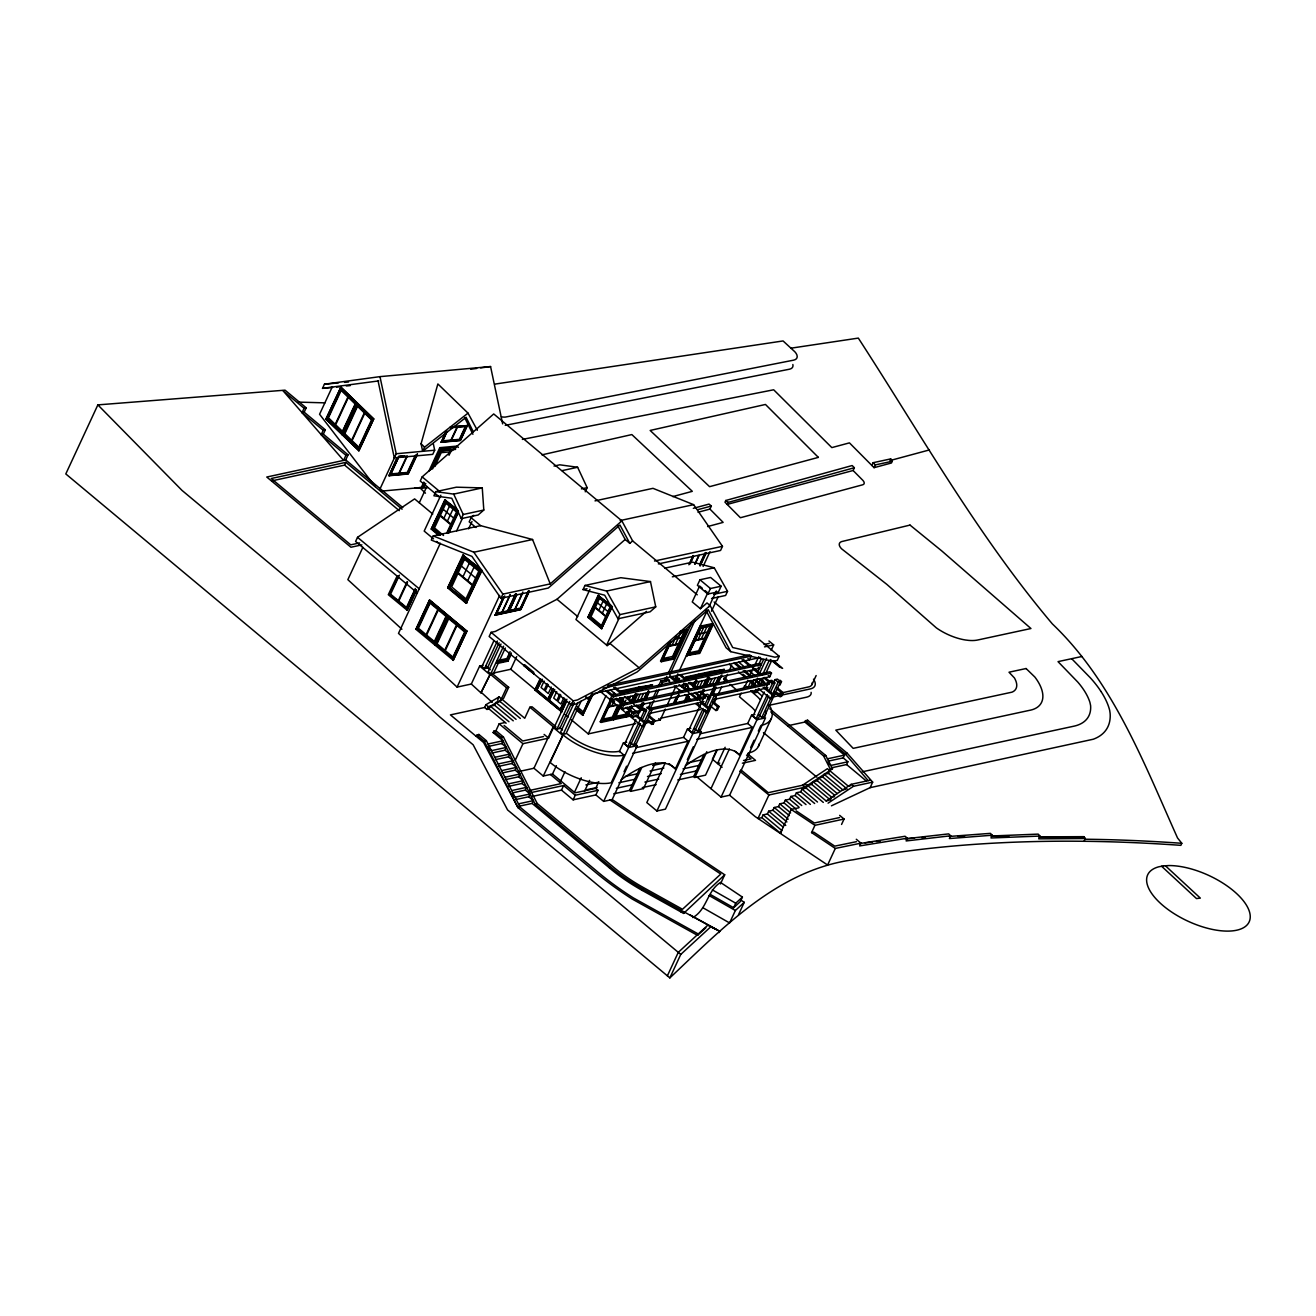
<?xml version="1.0" encoding="UTF-8"?>
<svg xmlns="http://www.w3.org/2000/svg" width="1316" height="1316" viewBox="0 0 1316 1316"><rect width="100%" height="100%" fill="white"/><g stroke="black" fill="none" stroke-linecap="round" stroke-linejoin="round"><path stroke-width="1.5" d="M473.217 431.664L466.094 417.287L422.666 451.322L421.071 443.772L437.866 383.943L468.019 413.142L477.33 430.266M306.2 407.812L304.078 408.273L302.055 412.632L304.177 412.171L306.2 407.812L285.046 390.161L97.861 404.884L65.8 473.941L669.86 977.903C722.517 928.273 777.69 869.925 853.262 859.743A1445.1 649.314 24.9 0 1 1180.847 845.349L1181.801 843.293L1177.54 837.963C1143.884 762.967 1113.106 681.82 1052.356 623.899C977.772 535.628 920.986 434.724 858.328 338.097L790.784 348.214M332.57 387.43L322.519 388.352L324.443 384.206L379.979 376.639L490.572 366.555L502.646 423.884M332.093 387.266L319.574 414.26L375.175 486.542M325.924 418.981L340.943 387.118L373.744 418.899L358.955 450.73L325.924 418.981L358.955 450.73M326.154 418.949L340.943 387.118M327.388 418.225L341.091 389.174L355.962 403.584L342.489 432.602L327.388 418.225L342.489 432.602M327.618 418.192L341.091 389.174M321.186 434.642L323.21 430.283L325.332 429.822L323.325 434.165L321.186 434.642L345.944 455.303L348.082 454.826L345.713 459.942L266.77 477.034L350.928 547.242L361.9 544.873M342.259 432.619L355.962 403.584M343.789 434.099L357.491 405.065L372.362 419.475L358.89 448.476L343.789 434.099L358.89 448.476M344.019 434.083L357.491 405.065M345.944 455.303L343.575 460.403L282.907 390.622L304.078 408.273M271.902 480.85L344.627 465.107L345.911 462.344L402.087 509.21M358.659 448.509L372.362 419.475M358.725 450.746L373.744 418.899M433.293 443.591L434.675 450.22L432.75 454.365L394.29 457.886L396.215 453.74L379.979 376.639M432.75 514.03L414.622 498.896L357.524 537.323L355.6 541.468L417.353 592.99M379.732 489.519L395.129 456.339M417.501 454.086L408.256 473.974L389.026 475.734L397.218 457.442M389.026 475.734L397.416 457.639M390.161 474.517L407.598 472.921L416.218 454.974L407.796 473.118L390.359 474.714L397.745 458.198M390.359 474.714L398.781 456.57L404.588 456.043M362.887 547.308L347.852 579.665L401.906 629.229M407.302 456.076L399.373 473.168L407.335 472.444L415.264 455.352M388.829 475.537L408.059 473.776L417.287 453.888M422.666 451.322L424.591 447.177L468.019 413.142M697.266 594.816L632.634 540.892L621.876 520.873L493.714 413.948L422.173 476.885L420.248 481.031L439.857 497.382M453.757 426.614L467.41 425.578L460.485 440.515L441.255 442.258L445.68 432.125M441.255 442.258L445.877 432.322M450.335 427.519L466.226 426.285L459.909 439.889L442.489 441.469L446.239 432.783M414.935 488.072L421.301 487.512L423.818 482.084M428.868 471.21L439.791 447.67L457.03 446.108L458.379 447.424M442.489 441.469L447.226 431.27M421.301 487.512L421.992 488.17L424.509 482.742M430.398 470.059L439.643 450.154L450.121 449.332M431.812 468.348L439.38 452.046M439.643 450.154L440.301 450.796L441.156 448.986L456.471 447.588M424.097 487.117L425.775 483.498M432.503 469.006L440.909 450.895L452.786 449.809M434.79 466.555L441.238 452.655L450.615 451.799L449.003 455.287M419.278 502.778L426.877 486.41M456.882 427.305L450.927 440.12L442.966 440.844M457.376 427.256L451.437 440.07L459.399 439.347L465.354 426.532M442.291 441.288L459.712 439.692L466.029 426.088M435.826 491.641L433.902 495.787L451.766 498.254L461.291 518.636L478.185 514.984L483.811 510.032L482.265 487.907L456.422 487.183L435.826 491.641L453.691 494.109L482.265 487.907M416.514 589.946L407.105 610.213L388.302 594.7L397.021 576.227M441.057 442.061L460.287 440.317L467.213 425.397M415.231 590.111L406.545 608.469L389.651 594.371L398.337 576.03M399.406 575.174L390.589 594.174L398.304 600.606L407.121 581.623M440.844 495.227L424.196 531.088L433.523 538.853M438.787 535.398L431.237 529.098L444.808 499.85L457.573 509.769M431.237 529.098L445.499 499.702M407.598 582.017L398.781 601.017L406.512 607.449L415.33 588.466M440.038 535.036L432.355 528.637L445.104 501.149L456.553 509.966M432.355 528.637L445.811 501.001M500.952 598.286L502.876 594.141L550.236 583.893L532.569 539.511L480.636 525.66L433.211 535.925L431.286 540.07L471.918 556.372L500.952 598.286L548.311 588.038L619.951 525.018L629.821 543.376L632.634 540.892M443.87 518.274L449.48 506.166M406.545 608.469L415.05 590.16M447.374 521.202L453 509.095M416.349 589.979L407.105 610.213M440.334 543.245L398.501 633.374L457.096 687.1L471.325 684.024L479.649 666.077L482.972 665.353M446.634 533.276L450.648 524.623L440.136 515.856L434.51 527.946L443.525 535.48M447.193 533.375L458.083 511.25M447.884 533.227L457.228 513.075M448.213 533.112L458.396 511.184L444.808 499.85M448.904 532.964L458.248 512.862M461.291 518.636L463.216 514.49L453.691 494.109M456.652 530.809L462.475 518.257M453.346 660.352L415.889 629.278L429.46 600.047L466.917 631.104L453.181 660.385L466.917 631.104M416.07 629.245L429.641 599.997L466.752 631.137M417.402 628.637L429.954 601.938L417.402 628.637L434.477 642.685L446.848 616.036L429.773 601.971M473.842 515.296L471.112 517.714L469.187 521.86L475.981 527.535M468.611 528.802L471.983 521.531M462.887 555.122L482.067 570.387L466.177 603.304L447.687 587.874L462.887 555.122L480.521 569.104M447.687 587.874L463.577 554.974M449.101 587.495L464.087 556.569L480.784 570.502L466.489 601.28L449.101 587.495L466.489 601.28M449.792 587.347L464.087 556.569M462.969 576.786L469.253 563.232M467.739 580.767L474.023 567.212M465.798 601.428L480.784 570.502M466.177 603.304L481.376 570.552M453.115 658.247L465.486 631.581L448.427 617.533L436.04 644.182L452.934 658.28L465.486 631.581M457.096 687.1L499.636 595.441M529.361 591.229L520.807 609.653L495.211 615.197L503.567 596.609M495.211 615.197L503.765 596.773M515.543 595.029L507.894 611.512L496.296 614.013L503.765 597.382M496.296 614.013L504.719 595.951M617.977 526.137L625.166 539.478L556.981 599.274L495.359 631.417L491.082 632.338L489.157 636.483L571.292 705.014L575.553 704.093L637.191 671.933L708.189 609.67L730.791 651.683L773.002 661.339L777.279 660.418L779.204 656.273L714.111 601.971M510.016 594.799L502.005 612.055L496.708 613.207M510.361 594.733L502.334 611.989L507.647 610.838L515.658 593.582M493.928 640.695L481.952 666.505L484.535 668.66L487.381 668.051L499.109 642.784M496.099 613.865L507.713 611.348L515.362 594.865M516.365 593.845L508.009 612.417L516.563 593.993M528.358 592.249L520.692 608.732L509.095 611.249L516.563 594.602M509.095 611.249L516.744 594.766M484.535 668.66L497.382 641.007M522.83 592.019L514.803 609.292L509.506 610.443M522.353 593.68L515.148 609.226L520.445 608.074L528.456 590.802M501.001 644.034L488.17 671.686L490.753 673.841L494.52 673.233M471.325 684.024L480.932 692.841L490.243 674.17L506.578 687.774L508.7 687.314L503.567 698.368L490.342 706.215L489.059 708.979L486.92 709.439L484.601 707.482L450.45 714.884L483.597 742.52L518.01 807.662L593.154 870.353A206.003 92.564 24.9 0 0 632.124 898.993L697.036 935.084L678.283 952.34L667.376 975.83M508.914 611.085L520.511 608.584L528.16 592.085M480.932 692.841L490.243 674.17M490.753 673.841L503.584 646.189M495.013 615.033L520.626 609.489L529.18 591.065M493.599 673.233L505.328 647.966M510.098 651.634L506.89 658.543L497.251 660.632M484.601 707.482L485.884 704.734L499.109 696.888L524.739 718.273L529.871 707.218L532.009 706.758L555.829 726.629L552.983 727.238L533.951 768.248L518.619 771.571M497.744 661.668L507.104 659.629L509.654 654.134M585.242 491.806L587.166 487.66L577.625 467.262L559.777 464.811L554.02 466.061M509.785 655.023L507.236 660.517L507.992 661.142L511.398 653.838M498.501 662.293L507.861 660.27L511.266 652.933M486.92 709.439L488.203 706.676L494.602 705.277L513.256 720.839M476.079 736.269L478.86 734.427L486.361 740.678L520.149 807.202L595.293 869.892A185.523 83.369 24.9 0 0 633.325 897.89L698.237 933.965L707.844 925.148L719.72 931.218L719.079 932.6M478.218 735.808L478.86 734.427M493.187 673.085L510.789 669.268L516.695 656.569M494.602 705.277L495.885 702.514L500.162 701.592L520.346 718.454M497.58 700.211L499.109 696.888M500.162 701.592L506.578 687.774M486.772 746.764L501.709 743.54L502.992 740.776L493.155 732.568L493.796 731.186L495.935 730.725L503.436 736.993L537.208 803.5L612.351 866.191A102.78 46.175 24.9 0 0 644.133 887.955L682.494 909.274L720.757 874.054L610.015 800.013M505.048 722.533L499.142 723.816L495.293 732.107L493.155 732.568M492.02 753.015L505.081 750.186L506.364 747.422L501.709 743.54M561.718 711.759L534.872 690.11L539.922 679.221M540.629 679.072L534.872 690.11M583.037 589.601L584.962 585.455L620.79 577.691L650.482 581.573L655.746 606.857L650.104 611.808L617.994 618.767L604.686 595.21L583.037 589.601L587.051 588.729M553.51 688.564L547.752 699.586L536.648 690.324L541.699 679.451M536.648 690.324L542.406 679.286M495.392 759.677L508.47 756.848L509.753 754.084L505.081 750.186M544.084 681.063L541.09 687.511L544.166 690.077L547.16 683.629M589.963 589.354L575.964 619.523L606.627 645.12L609.9 643.409L639.115 667.788L710.114 605.524L707.005 602.942L700.408 608.716L692.249 601.922L699.619 586.031L702.349 588.301M548.213 684.517L545.219 690.966L548.295 693.532L551.289 687.084M498.764 766.323L511.842 763.494L513.125 760.73L508.47 756.848M515.263 760.27L522.945 743.688L548.558 738.144L553.691 727.09L529.871 707.218M547.752 699.586L552.802 688.712M502.153 772.969L515.214 770.14L516.497 767.376L511.842 763.494M565.008 700.655L560.09 709.883L548.969 700.606L554.02 689.732M598.106 595.441L612.401 606.627L601.527 628.703L587.923 617.369L598.106 595.441L610.887 605.36M548.969 700.606L554.743 689.584M587.923 617.369L598.796 595.293M588.943 617.155L599.191 596.395L588.943 617.155L601.905 627.255L611.479 606.643L598.5 596.559M556.717 691.607L553.723 698.056L556.8 700.622L559.793 694.174M505.525 779.631L518.603 776.802L519.886 774.038L515.214 770.14M598.846 610.279L603.057 601.198M560.846 695.045L557.852 701.494L560.929 704.06L563.922 697.612M508.897 786.277L521.975 783.448L523.258 780.684L518.603 776.802M602.35 613.19L606.561 604.126M560.09 709.883L565.14 698.993M561.011 711.907L566.9 699.224M566.374 701.132L554.398 726.942L556.981 729.097L559.826 728.488L571.555 703.221M512.286 792.923L525.347 790.094L526.63 787.33L521.975 783.448M562.574 709.949L565.929 702.695M601.215 627.403L610.788 606.791M601.527 628.703L611.71 606.775M556.981 729.097L569.828 701.444M571.292 705.014L573.217 700.869L577.477 699.947L639.115 667.788M515.658 799.585L528.736 796.756L530.019 793.992L525.347 790.094M574.302 702.629L560.6 732.124L563.199 734.279L566.045 733.67L581.129 701.181M533.951 768.248L543.261 776.029L563.018 734.871A46.603 20.941 24.9 0 0 624.047 755.154L611.216 782.773A46.603 20.941 24.9 0 1 550.187 762.507L563.018 734.871M563.199 734.279L577.74 702.941M519.03 806.231L532.108 803.402L533.391 800.638L528.736 796.756M617.994 618.767L619.918 614.621L655.746 606.857M606.627 645.12L618.981 618.504M543.261 776.029L552.506 774.022L556.388 765.665M591.262 694.782L589.157 699.306L586.525 697.118M576.54 708.765L582.675 713.881L592.035 693.729M575.421 709.225L582.708 715.295L592.891 693.368M582.708 715.295L592.726 695.045M559.958 782.51L564.975 771.686M561.488 790.11L563.61 785.52L575.256 795.242L598.023 790.324L595.885 794.913L573.134 799.832L561.488 790.11L531.467 796.608M571.226 719.688L588.268 733.9L605.952 695.802M612.088 695.358L613.634 696.658L761.388 664.662L759.842 663.379L612.088 695.358L610.377 699.043L611.924 700.342L759.677 668.347L758.131 667.064M619.392 706.922L613.453 719.72L601.017 722.418L600.26 721.777L610.443 699.849M612.137 696.197L613.832 692.529L614.588 693.17M612.285 699.29L602.086 721.267L601.33 720.642L611.529 698.664M601.017 722.418L612.039 698.648M611.924 700.342L613.634 696.658M611.775 705.902L613.881 701.362M574.533 792.166L581.228 777.756M573.134 799.832L575.256 795.242M619.606 701.494L621.004 698.467M601.33 720.642L612.565 718.207L618.52 705.376M620.231 701.724L621.925 698.056M623.62 694.387L625.33 690.736L626.087 691.361L622.336 692.167M698.039 512.269L709.933 509.078L711.347 506.035L709.011 504.094L693.318 508.321M617.796 708.123L612.697 719.079L613.453 719.72M620.346 702.629L622.04 698.977M618.158 708.041L613.059 719.013L613.815 719.638L626.268 716.94L627.962 713.288M620.691 702.563L622.386 698.911M600.26 721.777L613.322 718.832L622.682 698.681M623.389 700.178L614.885 718.503L614.128 717.862L618.388 708.715M621.103 703.27L622.797 699.619M613.815 719.638L619.754 706.84M621.448 703.188L623.471 699.29M622.172 703.78L620.478 707.465L622.024 708.765L769.778 676.769L771.489 673.101L769.942 671.802L622.172 703.78L623.735 705.08L771.489 673.101M622.024 708.765L623.735 705.08M625.988 700.112L624.574 703.139L621.366 703.83M688.877 564.778L693.154 555.566M689.913 563.1L693.335 555.73M689.929 563.659L693.335 556.339M584.485 791.426L589.617 780.372M690.127 563.824L693.532 556.487M629.196 699.421L630.594 696.394M631.006 701.741L633.818 695.687M694.799 564.12L698.796 555.484M695.128 564.038L699.125 555.401M614.128 717.862L625.38 715.443L627.074 711.775M631.318 702.612L635.579 693.45M627.206 712.663L625.511 716.315L626.268 716.94M633.144 699.865L635.694 694.387M637.388 690.719L639.082 687.067L640.448 688.252L651.683 685.817L650.927 685.192M632.651 701.609L636.039 694.305M637.734 690.653L639.444 686.985L652.637 684.929L619.918 692.019M725.79 500.475L724.984 502.202L740.398 517.731L862.786 484.765A5.511 2.912 29 0 0 862.77 480.258L853.097 470.503L727.189 504.423L728.126 502.416L854.38 467.739L852.176 465.535L725.79 500.475L728.126 502.416M614.835 718.618L626.136 716.068L630.38 706.906M632.93 701.412L636.335 694.091M633.736 700.441L635.431 696.773M629.657 709.637L631.351 705.985M633.045 702.316L636.45 695.013M625.857 716.233L626.613 716.875L628.324 713.206M629.92 710.212L631.713 705.902M633.407 702.25L636.977 695.013M631.943 706.577L627.683 715.723L626.926 715.098M633.638 702.909L637.898 693.746M552.506 774.022L575.059 792.841L595.687 788.383L598.796 781.688M699.619 564.613L705.228 552.539M699.832 564.811L704.932 553.822M700.03 564.975L705.129 553.97M637.388 700.359L640.201 694.305M699.964 565.699L705.952 552.802M646.255 709.192L632.272 712.219L630.561 715.888L632.124 717.187L638.112 715.888M700.161 565.847L706.149 552.95M632.124 717.187L633.835 713.502L639.823 712.203M640.596 699.668L643.409 693.614M703.122 566.439L710.015 551.601M669.021 642.817L660.533 661.093L661.29 661.734L673.743 659.036L687.314 629.788L683.004 629.936M668.413 645.301L661.603 659.958L673.611 658.165L686.36 630.677L685.603 630.051L672.854 657.523M619.293 751.732L623.373 742.931L626.729 742.208M639.56 708.123L641.978 702.941M646.617 692.923L643.804 698.977L634.18 701.066M661.29 661.734L670.963 641.385M639.872 708.995L642.422 703.501M644.133 699.832L648.377 690.686M670.864 642.274L662.359 660.599L673.611 658.165M699.964 579.764L697.398 585.291L707.876 594.042L718.552 591.739L721.119 586.212L710.624 577.461L699.964 579.764L710.443 588.515L721.119 586.212M640.859 708.057L643.392 702.58M645.103 698.928L648.492 691.607M635.891 719.753L624.689 743.869L627.798 746.468L630.167 745.958L640.514 723.701M637.602 716.052L641.057 708.633L643.425 708.123L646.534 710.706L642.224 719.984M641.484 707.794L643.179 704.142M645.728 698.631L649.133 691.311M641.616 708.682L644.149 703.205M645.86 699.553L649.249 692.232M672.065 645.235L676.276 636.154M627.798 746.468L644.166 711.216L646.534 710.706M675.273 644.527L680.898 632.437L684.106 631.729L678.48 643.837L668.841 645.926M603.666 801.395L628.67 747.504L637.207 745.662L612.203 799.536L603.666 801.395L595.885 794.913M595.013 500.886L652.983 488.335L693.614 504.653L722.484 546.321L720.559 550.466L658.362 563.922M648.344 707.959L650.861 702.563M652.522 698.961L656.7 689.979M658.362 686.376L660.879 680.981L665.139 680.059L666.686 681.359L662.425 682.28L660.879 680.981M686.557 629.163L672.986 658.411L673.743 659.036M649.907 709.258L654.085 700.26M655.746 696.658L659.086 689.469M660.764 685.883L662.425 682.28M630.38 742.652L633.49 745.234L642.093 726.679M600.951 692.002L642.274 726.465L649.857 709.982L705.705 697.941M636.22 714.818L645.399 722.484L643.688 726.169L642.274 726.465M665.139 680.059L666.85 676.358M668.577 672.657L691.772 622.682M624.031 771.719L626.597 766.192M670.124 673.957L695.045 620.264M700.408 608.716L707.778 592.842L705.063 590.571M707.876 594.042L710.443 588.515M651.749 724.409L653.46 720.74L654.891 720.428L653.18 724.113L651.749 724.409L647.159 720.592M673.71 678.118L675.273 679.418L677.855 673.858M679.566 670.157L707.103 610.838L705.557 609.538M709.028 606.692L716.315 590.999M686.541 655.467L700.112 626.235L712.565 623.537L713.321 624.162L699.75 653.41L686.541 655.467L699.619 652.522L712.367 625.051L711.611 624.426L698.862 651.897L687.61 654.332L688.367 654.957L701.132 627.485L712.367 625.051M690.16 648.837L696.115 636.006M697.809 632.354L700.375 626.86L713.321 624.162M687.297 656.108L700.869 626.86L700.112 626.235M698.368 632.733L700.474 628.193L710.114 626.103L704.488 638.211L694.848 640.3L697.661 634.246L707.301 632.157M645.12 723.224L660.303 719.934L665.32 709.127M666.982 705.524L676.194 685.702M677.872 682.099L679.533 678.497L675.273 679.418M698.072 639.592L703.682 627.502M711.479 611.249L718.075 597.053M613.733 793.811L629.542 790.39L639.79 768.281M701.28 638.902L706.889 626.794M629.542 790.39L630.693 791.36L641.813 767.409M673.792 702.58L676.342 697.085M678.036 693.433L679.73 689.781M674.022 703.254L677.411 695.934M674.549 703.205L677.937 695.884M682.182 686.755L683.876 683.103M674.549 703.649L678.562 695.013M674.779 703.895L679.023 694.733M682.428 687.396L684.123 683.744M698.993 652.769L712.565 623.537M664.712 568.183L692.578 562.146L714.226 567.772L727.534 591.312L725.61 595.457L711.561 598.5M684.32 688.844L686.426 684.304M688.235 686.639L686.837 689.65L690.045 688.959M630.693 791.36L643.508 788.58L655.467 762.803M687.396 694.651L684.188 701.56L676.473 703.237M684.402 702.662L687.807 695.325M695.457 678.842L697.167 675.174L697.924 675.799L685.916 677.608L724.474 669.383L711.282 671.44L709.571 675.092M685.389 701.708L687.939 696.213M693.022 685.258L694.716 681.606M685.751 701.625L687.445 697.974M693.384 685.175L695.078 681.524M686.014 701.461L688.564 695.95M692.825 686.804L695.374 681.31M687.001 700.507L688.696 696.855M693.614 685.833L696.329 680.405M687.347 700.425L689.041 696.773M694.141 685.817L696.69 680.323M712.861 927.632L684.797 912.301L683.596 913.403L642.29 890.438A109.425 49.169 24.9 0 1 609.588 868.034L610.229 866.652L535.086 803.961L501.297 737.454L493.796 731.186M688.959 697.431L687.363 700.885L691.213 700.046M693.91 686.771L696.016 682.231M687.577 701.115L689.271 697.447M694.371 686.459L696.937 680.964M699.224 681.524L696.427 687.577L702.843 686.195L705.656 680.142M699.635 686.886L702.448 680.833M665.222 762.918L646.814 802.563L656.914 810.985L665.452 809.143L701.362 731.762L698.648 729.492M696.986 698.796L698.599 695.341M703.172 687.051L709.966 672.41L710.722 673.035L699.487 675.47L698.122 674.285L685.669 676.983L686.426 677.608M704.126 686.146L705.837 682.478M709.225 675.174L710.92 671.522L712.285 672.69L723.52 670.255L722.764 669.63L721.069 673.298M704.488 686.064L706.182 682.412M698.812 698.681L703.073 689.518M704.767 685.85L708.173 678.53M704.883 686.771L709.127 677.625M701.757 694.651L704.175 689.469M705.244 686.689L709.489 677.559M702.086 694.683L703.78 691.015M706.33 685.521L709.735 678.201M635.875 747.685L683.547 737.371L687.396 729.08L690.801 728.34M709.225 684.813L712.038 678.76M712.433 684.106L715.246 678.069M706.379 706.1L710.689 696.822L707.58 694.223L705.212 694.733L688.844 729.985L691.953 732.584L703.155 708.469M704.866 704.751L708.321 697.332L710.689 696.822M621.185 779.829A79.223 36.141 -50.2 0 1 675.371 768.889L688.202 741.253L683.547 737.371M708.321 699.076L715.41 683.925L705.771 686.014M718.454 677.362L715.641 683.415L706.018 685.504M656.914 810.985L692.825 733.621L701.362 731.762M710.87 695.276L714.259 687.955M715.97 684.287L719.375 676.967M704.669 709.801L694.322 732.058L691.953 732.584M711.841 694.338L714.391 688.844M716.94 683.366L719.474 677.888M712.466 694.075L715.871 686.755M717.582 683.086L720.971 675.766M712.598 694.963L716.003 687.659M717.697 683.991L721.941 674.861M694.535 728.751L697.644 731.351L714.012 696.098L769.613 684.106M695.703 703.649L706.429 712.581L707.844 712.269L709.554 708.584L691.196 693.269M687.33 759.677L693.318 746.781M713.996 703.418L716.529 697.974M718.207 694.355L721.579 687.1M724.096 681.655L727.468 674.401M729.146 670.765L731.68 665.32M715.904 710.525L717.615 706.84L719.046 706.528L717.335 710.212L715.904 710.525L709.785 705.425M703.945 754.397L693.697 776.489L677.789 779.944M642.29 890.438L642.932 889.057A109.425 49.169 24.9 0 1 610.229 866.652M607.827 685.521L749.594 654.825L751.14 656.108L749.429 659.793L747.883 658.51M693.548 776.522L694.848 777.476L706.824 751.683M741.171 693.121L739.46 696.806L752.11 707.597A39.776 17.865 24.9 0 1 754.973 710.656M742.882 689.436L744.593 685.768M747.833 680.191L745.317 685.603L747.899 687.774L751.255 680.553M749.495 676.589L752.012 671.16M754.529 665.748L758.723 656.733M716.595 750.219L712.4 759.217L722.089 767.31M717.236 749.923L705.524 775.157L694.716 777.493M758.789 664.3L761.306 658.888M750.745 687.149L753.311 681.622M757.588 672.41L763.593 659.497M853.097 470.503L854.38 467.739M725.132 747.274L717.582 763.543L719.72 763.083M753.196 687.182L757.391 678.151M759.069 674.549L766.603 658.296M771.094 650.433L773.66 644.906L768.955 640.991M751.518 690.785L754.117 692.956L755.795 689.337M758.312 683.925L759.99 680.323M762.49 674.911L769.202 660.467M710.969 788.662L729.377 749.018M758.674 688.646L756.963 692.331L754.117 692.956M760.385 684.962L762.951 679.434M765.517 673.907L771.505 660.994M700.03 733.802L747.702 723.471L751.551 715.197L754.907 714.456M764.201 691.986L752.999 716.101L756.108 718.684L758.477 718.174L768.824 695.917M765.912 688.268L769.366 680.849L771.735 680.339L774.844 682.922L770.534 692.2M871.866 465.453L873.15 462.689L890.718 458.906L892.264 461.258L891.458 462.985L874.071 467.674L849.445 442.867L831.827 447.605L773.676 389.783L522.37 439.412M756.108 718.684L767.31 694.568M769.021 690.867L772.476 683.448L774.844 682.922M685.34 765.945A79.223 36.141 -50.2 0 1 739.526 755.006L752.357 727.37L747.702 723.471M773.331 683.333L775.058 679.615L777.427 679.105L780.536 681.688L764.168 716.94L761.8 717.45L758.69 714.868M721.069 797.101L756.98 719.72L765.517 717.878L729.607 795.242L721.069 797.101L696.986 776.999M874.071 467.674L875.354 464.91L892.264 461.258M761.8 717.45L770.419 698.911M758.329 688.482L770.584 698.697L778.167 682.214L780.536 681.688M750.63 747.62L754.052 740.25M758.329 731.038L760.895 725.511A46.603 20.941 24.9 0 0 770.222 706.758M779.878 685.208L781.589 681.524L780.026 680.224M773.94 691.525L780.059 696.641L781.77 692.956L777.18 689.123M890.718 458.906L889.929 460.584L929.425 449.924M680.652 911.758L681.293 910.376M758.378 746.435L771.209 718.799M780.059 696.641L781.49 696.329L783.201 692.644L777.082 687.544M683.596 913.403L724.705 874.778L612.203 799.536M669.86 977.903L680.767 954.413L710.788 926.777L719.72 931.218M692.825 917.581C707.07 909.52 706.972 891.014 720.477 882.411L742.405 897.084L740.299 901.608L733.637 907.744L710.262 894.419M811.939 684.616L816.134 675.552M720.428 883.99L724.705 874.778M698.237 933.965L697.595 935.347L705.82 927.78M769.794 708.814L825.741 755.499L832.502 768.791L804.75 787.231L768.906 794.996L758 818.486L761.832 817.647L780.47 833.209L781.753 830.445L763.115 814.884L761.832 817.647M831.432 805.82L870.106 787.659L872.673 782.132L847.274 753.278L807.629 720.214L805.491 720.675L804.849 722.056L844.494 755.121L843.211 757.884L828.044 761.174M807.629 720.214L806.988 721.596L787.79 725.741M763.115 814.884L767.376 813.962L768.659 811.199L772.936 810.278L786.919 821.941M772.936 810.278L774.219 807.514L778.48 806.593L789.353 815.657M778.48 806.593L779.763 803.829L784.04 802.908L791.804 809.389M733.637 907.744L735.743 903.204L742.405 897.084M784.04 802.908L785.323 800.144L789.584 799.223L798.911 806.988M740.957 900.128L744.247 902.332L735.364 910.508L729.59 922.944L703.287 907.958M789.584 799.223L790.867 796.46L795.127 795.522L806.017 804.602M738.49 914.768L744.247 902.332M795.127 795.522L796.41 792.758L800.687 791.837L814.67 803.5M798.927 807.777L791.196 809.455L780.47 833.209M800.687 791.837L801.97 789.074L806.231 788.152L823.322 802.415M806.231 788.152L807.514 785.389L811.791 784.468L830.429 800.013L831.712 797.249L834.558 796.641M811.791 784.468L813.074 781.704L817.335 780.783L834.426 795.029M817.335 780.783L818.618 778.019L822.878 777.098L839.97 791.344M822.878 777.098L824.161 774.334L828.438 773.413L847.076 788.958M828.438 773.413L830.363 769.268L823.602 755.96L770.765 711.874M1084.071 841.286L1085.355 838.522L1038.702 838.835L1039.985 836.071L990.964 837.979L992.248 835.216L949.379 838.555L950.662 835.792L906.099 840.957L907.382 838.193L859.677 845.925L860.96 843.161L835.298 848.442L811.577 832.584L814.933 825.329L844.066 819.029L841.549 824.458M831.416 767.82L846.599 764.547L847.882 761.783L843.211 757.884M835.298 848.442L827.6 865.023L755.236 816.627L729.607 795.242M1181.801 843.293A1445.1 649.314 24.9 0 0 1085.042 839.23L1083.726 836.663L1085.355 838.522M550.236 583.893L621.876 520.873M607.12 645.843L646.419 611.381M807.514 785.389L826.152 800.95L851.139 784.352L870.337 780.191M828.077 803.155L853.459 786.294L872.673 782.132M672.805 496.593L692.315 491.329L631.845 434.576L541.896 454.859M697.612 509.736L711.347 506.035M707.613 526.565L723.142 522.386L709.933 509.078M345.911 462.344L271.228 478.514L350.73 544.84L359.63 542.916M562.096 470.635L577.625 467.262M463.216 514.49L483.811 510.032M581.409 488.894L587.166 487.66M433.211 535.925L473.842 552.226L532.569 539.511M620.165 520.56L693.614 504.653M389.651 594.371L406.726 608.436M654.513 561.027L722.484 546.321M448.114 615.592L434.708 644.807M584.962 585.455L606.61 591.065L650.482 581.573M672.344 576.836L714.226 567.772M713.601 594.339L727.534 591.312M496.576 662.82L505.459 660.895M497.333 663.461L507.992 661.142M524.656 664.728L533.852 672.41M680.207 631.335L687.314 629.788M680.75 631.894L686.36 630.677M674.861 639.181L681.293 637.783M668.61 646.419L678.25 644.346L672.64 656.437L663.001 658.526M764.07 644.527L769.186 643.425M764.514 646.88L773.66 644.906M751.14 656.108L603.386 688.104L601.675 691.788L600.112 690.489M594.47 693.4L760.533 657.441M675.141 677.806L677.987 677.197M779.204 656.273L774.927 657.194L732.716 647.538L710.114 605.524M619.162 691.377L626.284 689.847L627.65 691.015L638.885 688.581L638.128 687.955M639.082 687.067L626.63 689.765L627.387 690.39M710.92 671.522L698.467 674.203L699.224 674.845M626.992 691.722L630.2 691.032M633.407 690.341L636.615 689.65M639.79 688.959L646.222 687.561M686.014 678.941L695.654 676.868M698.829 676.177L708.469 674.088M711.627 673.397L721.267 671.325M608.568 706.61L614.983 705.212M608.337 707.103L617.977 705.014L612.351 717.121L602.712 719.21M621.136 704.34L624.985 703.501M633.934 701.56L643.573 699.47M685.949 690.308L689.814 689.469M694.897 688.367L702.612 686.689M582.675 713.881L577.231 708.6M476.721 734.887L484.239 741.138L486.361 740.678M501.297 737.454L503.436 736.993M650.252 708.321L706.149 696.213M710.146 695.358L774.038 681.524M488.055 744.001L502.992 740.776M615.526 716.43L625.149 714.341M627.633 715.855L631.203 715.082M626.613 716.875L630.183 716.101M650.088 713.305L703.994 701.625M713.979 699.47L767.902 687.791M543.59 736.499L522.732 741.007L504.11 725.461M506.364 747.422L491.427 750.663L488.318 748.064M588.268 733.9L635.743 723.619M660.731 718.223L700.408 709.62M645.399 722.484L643.985 722.78L634.789 715.131M709.554 708.584L708.14 708.896L700.474 702.514M494.816 757.309L509.753 754.084M771.176 697.398L810.294 688.926A20.464 9.196 24.9 0 0 813.502 679.171M770.584 698.697L771.999 698.385L773.709 694.7L764.53 687.034M498.188 763.954L513.125 760.73M768.33 705.475L806.445 697.217A20.579 8.176 19.1 0 0 811.133 692.348M501.56 770.617L516.497 767.376M633.49 745.234L635.858 744.724L652.226 709.472L649.117 706.889L646.748 707.399L649.857 709.982M697.644 731.351L700.013 730.841L716.381 695.588L713.272 692.989L710.903 693.516L714.012 696.098M504.949 777.263L519.886 774.038M632.585 753.295L688.202 741.253M696.74 739.411L752.357 727.37M862.21 771.818L1073.988 726.169A65.06 32.571 31.7 0 0 1090.586 705.442L1089.928 702.399A62.51 31.304 31.7 0 0 1077.804 682.099L1058.015 661.635L1081.949 656.47M508.321 783.908L523.258 780.684M511.694 790.571L526.63 787.33M652.604 765.501L664.448 762.951M563.61 785.52L531.598 792.462L529.279 790.505L561.274 783.579L550.384 774.482M530.019 793.992L515.082 797.216L511.973 794.634M585.883 784.928L597.727 782.362M625.38 776.374L637.224 773.808M650.038 771.028L663.856 768.034M687.561 762.918L701.379 759.924M518.455 803.862L533.391 800.638M585.291 790.028L597.135 787.462M618.865 782.757L634.674 779.335M647.472 776.555L661.29 773.561M683.02 768.857L698.829 765.451M520.149 807.202L518.01 807.662L484.239 741.138M535.086 803.961L537.208 803.5M616.299 788.284L632.108 784.862M644.906 782.082L658.724 779.088M680.454 774.384L696.263 770.962M743.54 760.5L751.041 758.871L746.517 755.104M742.372 763.198L755.499 760.352L747.718 753.871M656.158 784.616L642.34 787.61L643.508 788.58M823.602 755.96L825.741 755.499M805.491 720.675L845.135 753.739L847.274 753.278M827.435 758.822L844.494 755.121M847.882 761.783L830.807 765.468L827.698 762.885M830.363 769.268L832.502 768.791M806.247 784.451L768.264 792.676L740.941 769.876M850.498 785.734L848.359 786.195L827.386 768.692L802.415 785.29L804.75 787.231M845.662 789.271L842.816 789.88L824.161 774.334M826.152 800.95L828.998 800.325M839.608 817.549L814.341 823.01L796.131 810.837M811.577 832.584L813.749 832.107L834.739 846.139L856.436 841.681M870.106 787.659L1093.267 739.23A86.905 43.51 31.7 0 0 1110.095 713.107L1109.684 710.393A84.454 42.293 31.7 0 0 1101.015 691.509M505.245 425.348L789.403 369.22A11.433 5.922 25.7 0 0 792.857 364.516M859.364 843.638L905.079 836.269L907.382 838.193M494.783 384.124L783.069 340.943L794.88 351.8A11.433 5.922 25.7 0 1 793.614 360.156L505.426 417.073A12.913 6.695 25.7 0 1 501.38 416.794M623.373 742.931L628.67 747.504M322.519 388.352L378.794 380.9M470.733 369.253L476.688 368.447M480.653 367.904L490.572 366.555M864.957 842.914L872.64 841.944M905.227 838.818L948.688 833.883L950.662 835.792M876.489 841.5L880.355 841.072M949.428 836.45L990.389 833.357L992.248 835.216M324.443 384.206L338.508 382.923M344.545 382.364L348.576 382.002M336.583 387.069L340.614 386.69M346.24 385.966L350.27 385.604M450.105 427.174L467.41 425.578M450.73 427.7L466.226 426.285M396.215 453.74L434.675 450.22M440.301 450.796L455.616 449.398M398.584 456.372L402.071 456.06M380.883 491.181L423.604 487.282M421.992 488.17L427.733 487.644M907.366 838.703L914.554 838.128M921.792 837.65L925.411 837.437M990.997 836.005L1038.192 834.114L1039.985 836.071M957.735 836.302L964.661 836.154M1038.9 836.844L1083.726 836.663M993.054 836.088L1008.911 836.137M1040.775 836.877L1083.413 837.371M298.239 402.104L324.937 402.861M690.374 915.081L716.217 929.293M642.932 889.057L684.238 912.021M712.351 889.879L735.743 903.204M709.061 895.522L735.364 910.508M723.734 678.875L726.728 680.717M791.196 809.455L814.933 825.329M768.906 794.996L739.724 771.11M567.13 733.818L571.045 736.861A39.776 17.865 24.9 0 0 619.375 751.255L624.047 755.154M773.298 660.599L782.625 668.38M773.43 661.356L781.194 667.837M770.436 659.513L779.763 667.294M625.166 539.478L629.821 543.376M775.058 679.615L778.167 682.214M768.231 675.486L769.778 676.769M769.366 680.849L772.476 683.448M743.408 659.448L761.767 674.763M764.826 677.329L770.962 682.428M741.977 659.76L749.643 666.143M752.703 668.692L760.352 675.075M763.412 677.625L769.531 682.741M730.791 651.683L726.119 647.785L706.478 611.282M761.586 679.73L764.662 682.28M776.901 692.496L781.49 696.329M738.737 662.162L744.872 667.278M749.462 671.094L755.581 676.21M758.641 678.76L764.76 683.876M735.447 662.77L741.566 667.886M744.626 670.436L752.291 676.819M755.351 679.385L761.471 684.485M734.032 663.083L740.151 668.199M743.211 670.749L750.86 677.131M753.92 679.681L760.039 684.797M763.099 687.347L772.295 695.013L809.422 686.722A17.256 7.764 24.9 0 0 812.301 682.576M742.931 674.121L745.991 676.671M750.581 680.504L755.17 684.336M729.261 664.218L735.381 669.318M738.44 671.884L746.09 678.266M749.149 680.816L755.269 685.916M846.599 764.547L866.06 780.783M755.779 689.864L758.18 692.611A46.603 20.941 24.9 0 1 762.096 696.131M750.712 690.867L757.243 696.542A39.776 17.865 24.9 0 1 760.105 699.602M810.656 744.823L813.699 747.373M724.211 677.641L727.32 680.24M851.139 784.352L853.459 786.294M723.784 679.237L726.843 681.803M729.919 684.369L737.585 690.768M751.551 715.197L756.98 719.72M818.618 778.019L837.256 793.564M763.445 732.601L816.907 777.197M813.074 781.704L831.712 797.249M597.448 602.81L607.959 611.578M680.783 674.615L686.903 679.714M689.962 682.28L697.612 688.663M700.671 691.213L708.321 697.332M712.927 701.428L719.046 706.528M679.369 674.927L685.488 680.027M688.548 682.576L696.197 688.959M699.257 691.525L705.376 696.625M713.025 703.007L717.615 706.84M685.192 683.399L688.252 685.965M695.901 692.348L700.49 696.18M676.128 677.329L680.717 681.162M683.777 683.711L691.426 690.094M694.486 692.644L700.606 697.76M839.641 815.344L844.066 819.029M669.762 675.388L677.411 681.77M682.001 685.603L688.136 690.719M669.877 676.983L675.996 682.083M679.056 684.633L685.175 689.749M688.235 692.298L697.414 699.964M801.97 789.074L817.499 802.036M666.521 677.806L669.581 680.356M697.135 703.336L700.194 705.886M704.784 709.719L707.844 712.269M665.106 678.102L671.226 683.218M674.285 685.768L681.935 692.15M684.994 694.7L691.114 699.816M422.173 476.885L440.268 491.97M471.112 517.714L480.636 525.66M589.634 617.007L601.905 627.255M856.288 839.263L860.96 843.161M588.63 617.22L602.218 628.555M796.41 792.758L810.393 804.421M445.104 501.149L457.392 511.398M556.981 599.274L577.74 616.579M790.867 796.46L801.74 805.524M734.871 751.107L739.526 755.006M443.179 509.292L453.691 518.076M785.323 800.144L796.196 809.208M779.763 803.829L790.636 812.893M687.396 729.08L692.825 733.621M304.177 412.171L325.332 429.822M302.055 412.632L323.21 430.283M774.219 807.514L788.202 819.177M323.325 434.165L348.082 454.826M433.046 528.473L440.728 534.888M431.928 528.933L439.478 535.234M658.74 718.651L660.303 719.934M463.397 556.717L480.093 570.65M768.659 811.199L785.751 825.461M345.713 459.942L402.745 507.515M767.376 813.962L782.921 826.925M615.098 687.232L622.748 693.614M627.337 697.447L633.457 702.547M636.516 705.096L644.166 711.216M648.772 715.312L654.891 720.428M613.667 687.528L621.333 693.927M624.393 696.477L630.512 701.576M633.572 704.126L641.221 710.525M648.87 716.907L653.46 720.74M436.616 541.452L439.725 544.051M344.627 465.107L399.258 510.674M648.591 720.28L653.18 724.113M610.427 689.946L616.562 695.045M619.622 697.612L627.271 703.994M630.331 706.544L637.98 712.927M461.34 566.028L475.652 577.971M607.137 690.555L613.256 695.67M616.316 698.22L623.981 704.603M627.041 707.153L633.16 712.269M632.272 712.219L633.835 713.502M605.722 690.867L611.841 695.967M614.901 698.533L622.55 704.915M625.61 707.465L631.729 712.565M611.545 699.355L614.605 701.905M619.211 705.738L623.8 709.571M626.86 712.12L632.98 717.22M669.17 763.708L675.371 768.889M585.768 697.184L588.926 699.816L583.301 711.923L576.984 706.659M448.378 587.726L466.867 603.156M634.493 743.392L637.207 745.662M491.082 632.338L573.217 700.869M577.576 710.295L583.399 715.147M357.524 537.323L419.278 588.844M537.356 690.176L548.459 699.438M549.693 700.457L560.797 709.719M510.789 669.268L561.932 711.923M565.025 714.506L568.134 717.105M486.048 666.176L490.276 669.712M559.481 727.435L562.541 729.985M492.381 673.693L508.7 687.314M479.649 666.077L489.536 674.318M552.983 727.238L562.294 735.019M544.1 734.41L548.558 738.144M495.885 702.514L516.086 719.375M595.687 788.383L598.023 790.324M490.342 706.215L508.979 721.76M485.884 704.734L488.203 706.676M489.059 708.979L506.15 723.224M499.142 723.816L522.945 743.688M532.108 803.402L609.588 868.034M680.767 954.413L507.565 809.916L473.151 744.79L440.005 717.138L301.15 589.782L182.019 490.407L97.861 404.884M1071.685 658.691L1090.092 677.559A84.783 42.457 31.7 0 1 1099.123 688.712L1101.015 691.509M481.64 692.693L492.233 702.399M1165.417 865.78L1200.324 898.104L1196.507 898.581L1161.6 866.257M439.791 447.67L441.156 448.986M421.071 443.772L424.591 447.177M340.696 387.134L373.497 418.916M340.86 389.207L355.715 403.601M357.261 405.098L372.132 419.491M419.755 487.644L425.463 493.171M873.15 462.689L875.354 464.91M845.135 753.739L868.198 780.651M473.842 552.226L502.876 594.141M606.61 591.065L619.918 614.621M464.811 417.929L472.921 434.28M378.054 380.785L394.29 457.886M765.863 711.166A39.776 17.865 24.9 0 1 763.675 717.829M759.233 743.803A46.603 20.941 24.9 0 1 748.064 753.147M341.14 390.424L328.441 417.781L335.235 424.361L347.918 397.004L341.14 390.424M348.345 397.416L335.662 424.772L342.456 431.352L355.139 403.996L348.345 397.416M357.097 403.025L342.325 434.856L357.097 403.025M357.541 406.315L344.841 433.671L351.635 440.251L364.318 412.895L357.541 406.315M364.746 413.306L352.063 440.663L358.857 447.243L371.54 419.886L364.746 413.306M398.847 456.849L390.901 473.941L398.863 473.217L406.809 456.126L398.847 456.849M445.976 503.238L440.366 515.346L450.895 524.13L456.504 512.023L445.976 503.238M430.085 603.106L418.422 628.242L426.137 634.674L437.8 609.555L430.085 603.106M438.294 609.95L426.631 635.085L434.346 641.517L446.009 616.398L438.294 609.95M457.935 573.365L451.651 586.92L465.963 598.862L472.247 585.307L457.935 573.365M464.482 559.251L458.198 572.805L472.51 584.748L478.794 571.193L464.482 559.251M448.723 618.668L437.06 643.787L444.775 650.236L456.438 625.1L448.723 618.668M456.932 625.511L445.269 650.63L452.984 657.079L464.647 631.943L456.932 625.511M595.161 607.729L590.95 616.793L601.478 625.577L605.689 616.497L595.161 607.729M599.553 598.27L595.342 607.35L605.854 616.118L610.065 607.054L599.553 598.27M694.618 640.793L689.008 652.9L698.631 650.811L704.257 638.704L694.618 640.793M818.355 457.376L709.587 486.673L650.153 430.447L765.468 404.456L818.355 457.376M910.014 525.084L841.533 541.616A12.716 5.675 22.8 0 0 841.549 548.772L886.787 584.337L936.4 627.913A34.413 15.463 24.9 0 0 965.286 639.971L968.74 640.399A34.413 15.463 24.9 0 0 977.706 640.004L1030.938 628.522L941.845 550.993L910.014 525.084M523.686 665.337L533.885 673.841L523.686 665.337M1026.085 668.528L1008.994 672.213L1014.406 677.921A25.892 12.963 31.7 0 1 1011.971 692.167L835.792 730.133L853.179 748.36L1029.359 710.377A48.593 24.33 31.7 0 0 1034.87 677.049L1026.085 668.528M1163.393 865.912L1158.705 866.816A55.946 25.136 24.9 0 0 1185.025 919.785A55.946 25.136 24.9 0 0 1249.46 911.741A55.946 25.136 24.9 0 0 1168.674 865.566L1163.393 865.912"/></g></svg>
